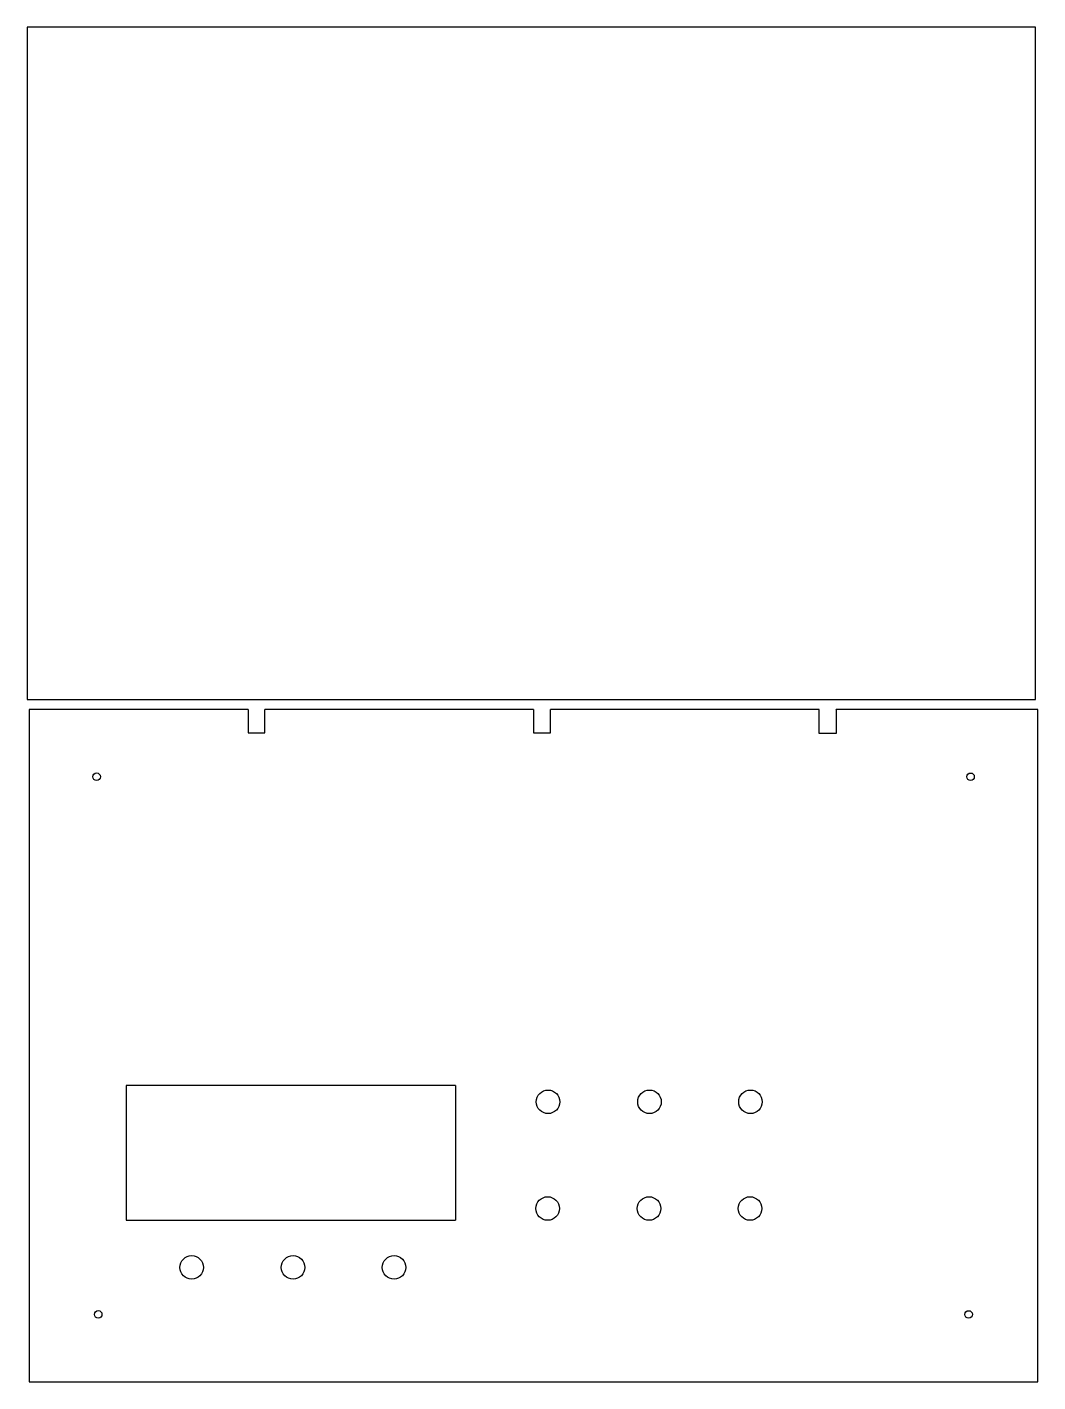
# Model space of a CAD drawing. Header units: inches. Extents: x 1 to 302, y 15 to 418.
import ezdxf

# ---------------------------------------------------------------- set-up
doc = ezdxf.new("R2010")
doc.units = ezdxf.units.IN
doc.layers.add('Default', color=7, linetype='Continuous')

msp = doc.modelspace()

# ---------------------------------------------------------------- linework, layer by layer
at = {"layer": 'Default', "color": 7, "linetype": 'Continuous', "ltscale": 25.4}
for p, q in [((301.42, 417.6), (1.42, 417.6)), ((1.42, 417.6), (1.42, 217.6)), ((301.42, 217.6), (301.42, 417.6)), ((1.42, 217.6), (301.42, 217.6)), ((2.09, 214.68), (2.09, 14.68)), ((2.09, 214.68), (2.09, 14.68)), ((67.17, 214.68), (2.09, 214.68)), ((67.17, 214.68), (2.09, 214.68)), ((67.17, 214.68), (67.17, 207.68)), ((72.17, 207.68), (72.17, 214.68)), ((152.08, 214.68), (72.17, 214.68)), ((152.08, 214.69), (152.08, 207.69)), ((157.08, 207.69), (157.08, 214.69)), ((237.04, 214.68), (157.08, 214.68)), ((237.04, 214.56), (237.04, 214.68)), ((237.04, 207.56), (237.04, 214.56)), ((242.04, 214.56), (242.04, 214.68)), ((302.09, 214.68), (242.04, 214.68)), ((242.04, 214.56), (242.04, 207.56)), ((302.09, 14.68), (302.09, 214.68)), ((302.09, 14.68), (302.09, 214.68)), ((67.17, 207.68), (72.17, 207.68)), ((152.08, 207.69), (157.08, 207.69)), ((242.04, 207.56), (237.04, 207.56)), ((128.87, 102.82), (30.87, 102.82)), ((30.87, 102.82), (30.87, 62.82)), ((128.87, 102.82), (128.87, 62.82)), ((30.87, 62.82), (128.87, 62.82)), ((2.09, 14.68), (302.09, 14.68)), ((2.09, 14.68), (302.09, 14.68))]:
    msp.add_line(p, q, dxfattribs=at)
for centre, radius in [((22.11, 194.66), 1.12), ((282.05, 194.65), 1.12), ((156.39, 97.98), 3.5), ((156.39, 97.98), 3.5), ((186.55, 97.98), 3.5), ((186.55, 97.98), 3.5), ((216.59, 97.98), 3.5), ((216.59, 97.98), 3.5), ((156.26, 66.25), 3.5), ((156.26, 66.25), 3.5), ((186.42, 66.25), 3.5), ((186.42, 66.25), 3.5), ((216.46, 66.25), 3.5), ((216.46, 66.25), 3.5), ((50.38, 48.74), 3.5), ((50.38, 48.74), 3.5), ((80.54, 48.74), 3.5), ((80.54, 48.74), 3.5), ((110.58, 48.74), 3.5), ((110.58, 48.74), 3.5), ((22.58, 34.76), 1.12), ((281.49, 34.74), 1.12)]:
    msp.add_circle(centre, radius, dxfattribs=at)

doc.saveas('drawing.dxf')
